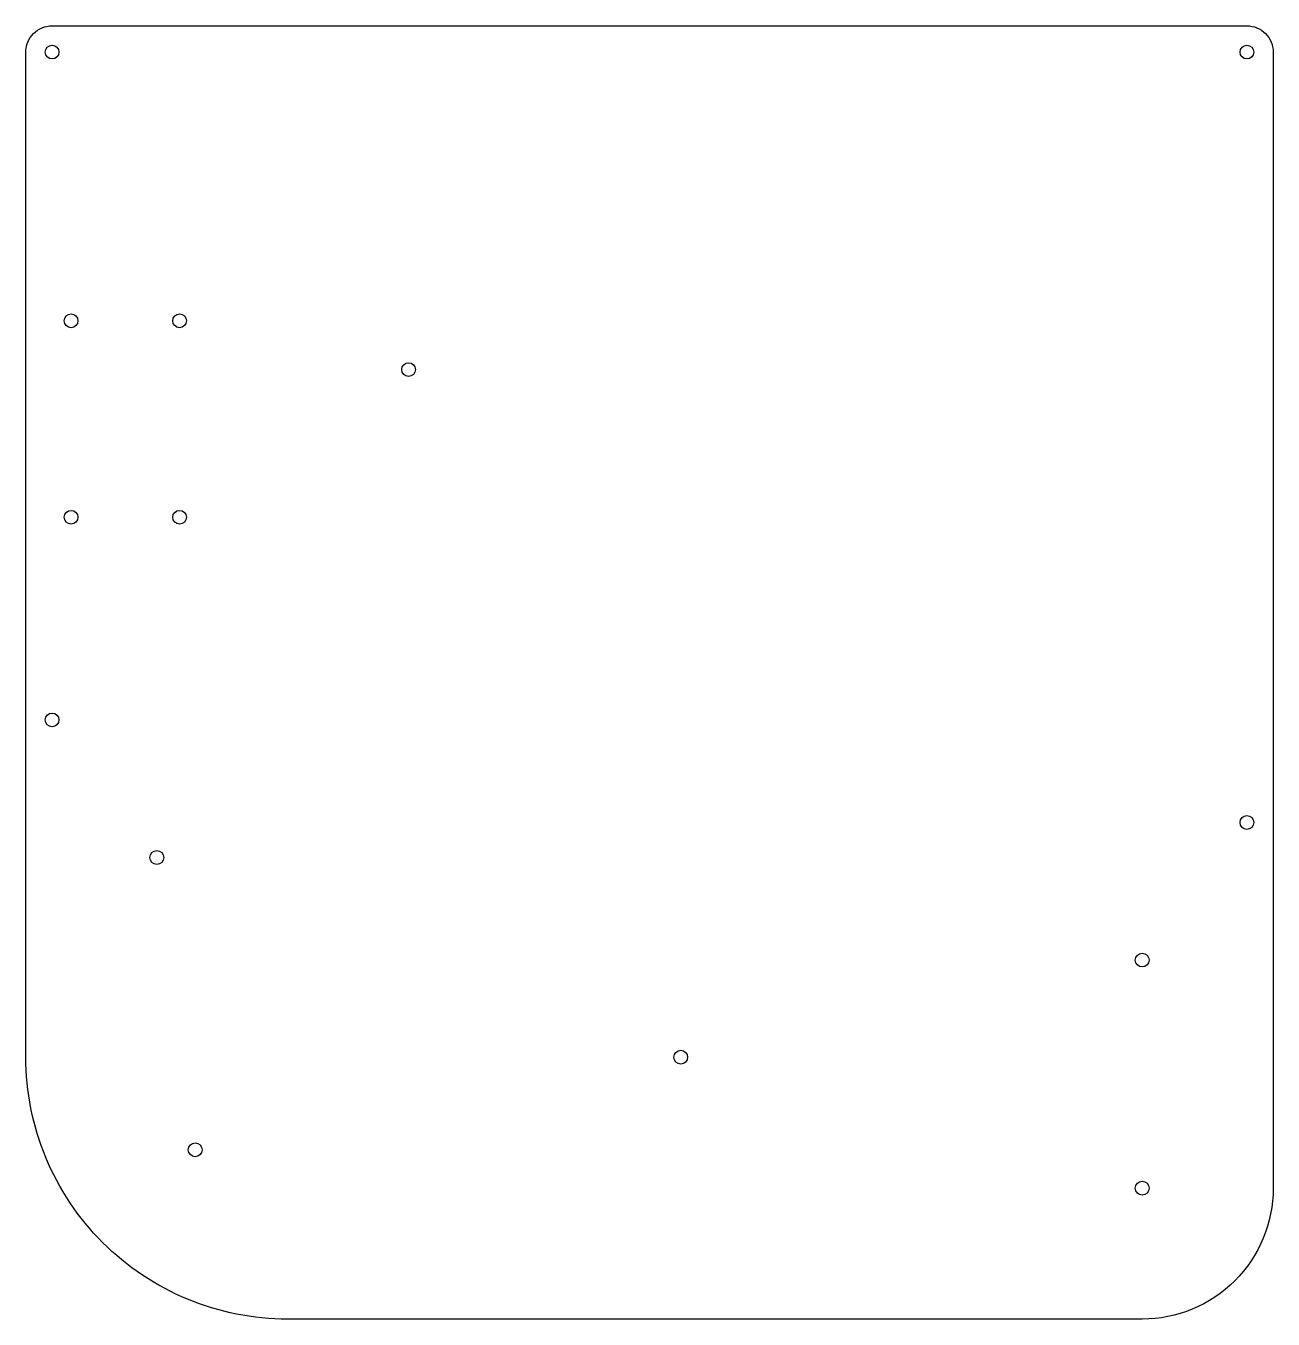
# Model space of a CAD drawing. Header units: millimetres. Extents: x 5 to 195, y -202 to -5.
import ezdxf

# ---------------------------------------------------------------- set-up
doc = ezdxf.new("R2010")
doc.units = ezdxf.units.MM
doc.layers.get('0').update_dxf_attribs({"linetype": 'CONTINUOUS'})

msp = doc.modelspace()

# ---------------------------------------------------------------- linework, layer by layer
msp.add_lwpolyline([(5, -9, -0.414214), (9, -5), (191.48, -5, -0.414214), (195.48, -9), (195.48, -182.5, -0.414214), (175.48, -202.5), (45, -202.5, -0.414214), (5, -162.5)], format="xyb", close=True)
for centre in [(9, -9), (191.48, -9), (11.91, -50.04), (28.48, -50.04), (63.44, -57.5), (11.91, -80.04), (28.48, -80.04), (9, -111), (191.48, -126.66), (25, -132), (175.48, -147.66), (105, -162.5), (30.86, -176.64), (175.48, -182.5)]:
    msp.add_circle(centre, 1.05)

doc.saveas('drawing.dxf')
